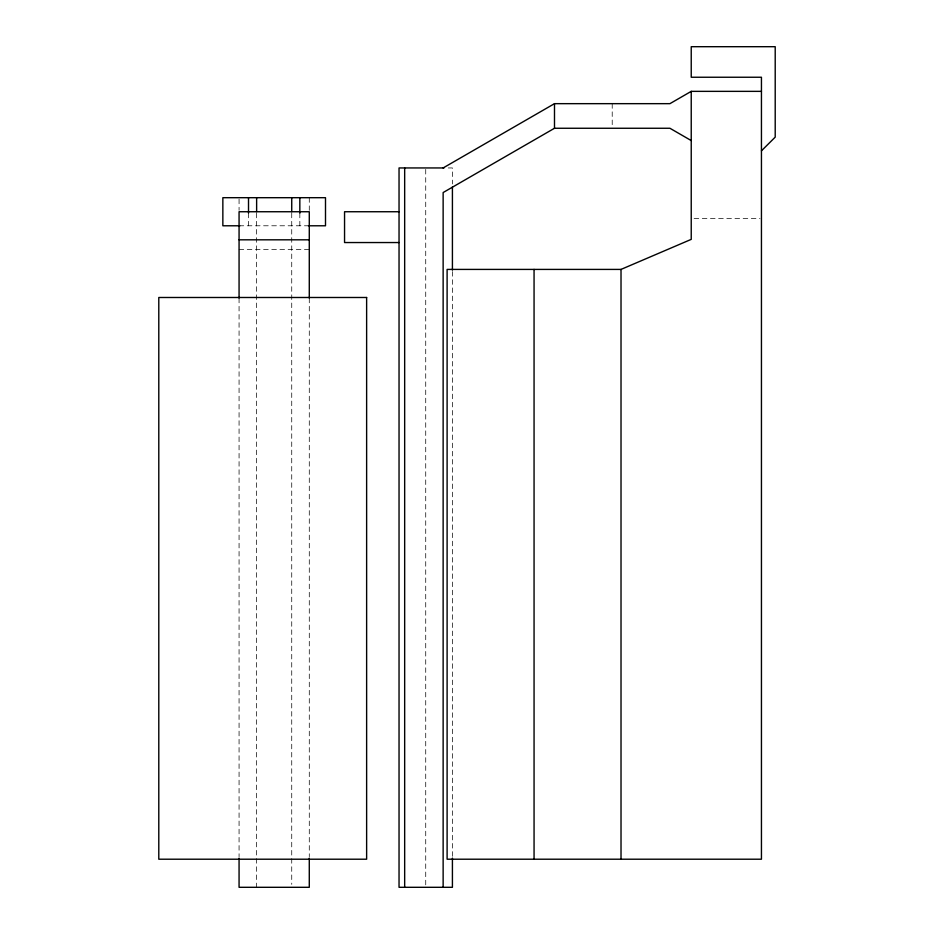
<?xml version="1.0" encoding="UTF-8"?>
<svg xmlns="http://www.w3.org/2000/svg" width="934" height="934" viewBox="0 0 934 934"><rect width="100%" height="100%" fill="white"/><g stroke="black" fill="none" stroke-linecap="round" stroke-linejoin="round"><path stroke-width="0.7" stroke-dasharray="4.67 3.5" d="M448.203 167.945L452.418 167.945L452.418 183.998M694.102 218.591L760.019 218.591M239.069 225.783L309.282 225.783M239.069 249.647L309.282 249.647M612.214 103.662L612.214 126.814M452.418 271.549L452.418 856.653M425.729 169.404L425.729 887.3M309.282 197.693L309.282 210.337M309.282 298.156L309.282 856.676M299.837 213.139L299.837 225.783M291.735 213.139L291.735 884.381M256.628 213.139L256.628 887.3M248.514 213.139L248.514 225.783M239.069 199.094L239.069 210.337M239.069 298.156L239.069 856.676"/><path stroke-width="1.4" d="M761.444 150.829L775.208 137.135L775.208 46.7L691.23 46.7L691.23 77.242L761.444 77.242L761.444 859.21L447.106 859.21L447.106 269.412L621.017 269.412L691.23 239.373L691.23 91.357L761.444 91.357M443.136 167.945L554.492 103.662L669.923 103.662L691.23 91.357M691.23 140.567L669.923 128.262L554.492 128.262L443.136 192.544L443.136 887.3M443.989 167.945L399.04 167.945L399.04 887.3L452.418 887.3L452.418 858.112M399.04 211.738L344.553 211.738L344.553 242.548L399.04 242.548M239.968 225.783L222.852 225.783L222.852 197.693L325.499 197.693L325.499 225.783L308.395 225.783M239.069 239.816L309.282 239.816M621.017 269.412L621.017 859.21M554.492 103.662L554.492 128.262M534.061 269.412L534.061 859.21M452.418 186.917L452.418 270.089M404.667 167.945L404.667 887.3M309.282 298.156L309.282 211.738L239.069 211.738L239.069 298.156M309.282 858.112L309.282 887.3L239.069 887.3L239.069 858.112M299.837 197.693L299.837 213.139M291.735 197.693L291.735 211.738M256.628 197.693L256.628 211.738M248.514 197.693L248.514 213.139M366.63 297.491L158.792 297.491L158.792 859.21L366.63 859.21L366.63 297.491"/></g></svg>
